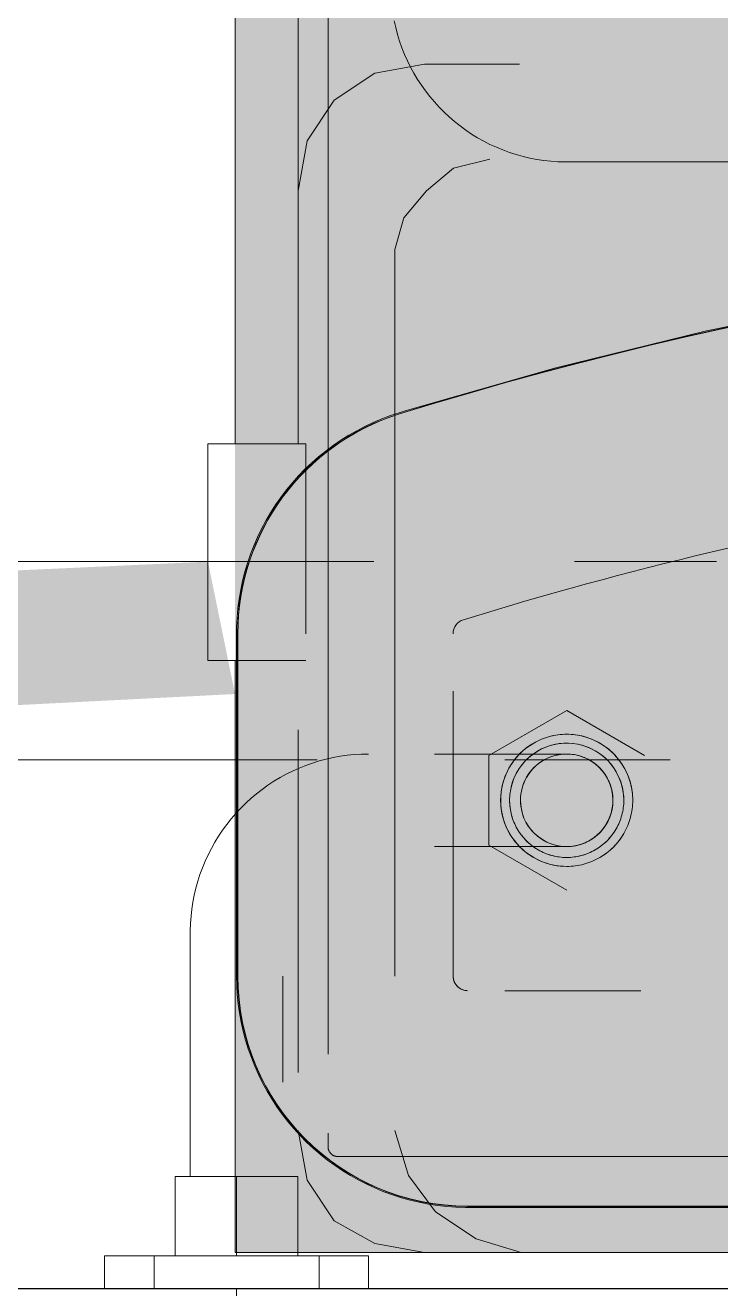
# Model space of a CAD drawing. Header units: metres. Extents: x 147 to 427, y -16 to 162.
# Drawn here: x 326.1687 to 326.274, y 80.5957 to 80.7868 of the extents above; entities that cross this region are included whole.
import ezdxf

# ---------------------------------------------------------------- set-up
doc = ezdxf.new("R2010")
doc.units = ezdxf.units.M
doc.layers.add('1053_ARQ_BASE_MATADOURO_dwg', color=7, linetype='Continuous', lineweight=5, true_color=0x767676)
for name, color, linetype, lineweight in [('A-EQUIPAMENTOS', 7, 'Continuous', 5), ('A-PAREDE', 7, 'Continuous', 30), ('A_lay', 7, 'Continuous', 5), ('P-PIPE', 7, 'Continuous', 5), ('P-PIPE-CNTR', 7, 'Continuous', 5), ('P-SANR-FIXT', 7, 'Continuous', 5)]:
    doc.layers.add(name, color=color, linetype=linetype, lineweight=lineweight)

# ---------------------------------------------------------------- blocks, each defined once
blk = doc.blocks.new('UT_Bacia com caixa acoplada - UT_Bacia com caixa acoplada-3640155-TÉRREO 1_20 - Dependente 1')
at = {"layer": 'P-SANR-FIXT', "color": 9, "true_color": 0xc0c0c0}
for p, q in [((-0.1861473656076276, 0.4288368561511547), (-0.1861473656076276, 0.09910397061048262)), ((-0.149999999999654, 0.1704735377197509), (0.1500000000003471, 0.1704735377196816)), ((-0.2000008217267972, 0.09910397061055191), (-0.2000008217269358, 0.04729894077890968)), ((-0.1998394813192437, 0.04729894077870263), (-0.1998394813192437, 0.09910397061031652)), ((-0.1997989407787031, 0.09910397061031641), (-0.199798940778703, 0.04729894077870263)), ((-0.1672043461841084, 0.09040602553778486), (-0.1672043461841084, 0.04729894077870246)), ((-0.1672043461841086, 0.09040602553778493), (-0.1672043461841085, 0.04729894077870266)), ((-0.1649999999999998, 0.01249999999999924), (0.165, 0.01249999999999924)), ((0.165, 0.01245945945945865), (-0.1649999999999999, 0.01245945945945865)), ((-0.1649999999996333, 0.01229811905167644), (0.1650000000003263, 0.01229811905167644)), ((-0.2124999999996831, 0.005000000000154796), (-0.2124999999996831, 1.386069925501943e-13)), ((-0.1874999999999998, 0.005000000000002112), (-0.2124999999999997, 0.005000000000002112)), ((-0.1874999999999998, 0.005000000000002112), (-0.2124999999999997, 0.005000000000002112)), ((-0.1874999999996715, 1.386069925501943e-13), (-0.1874999999996715, 0.005000000000154796)), ((-0.2124999999999997, 0), (-0.1874999999999998, 0)), ((-0.2124999999999997, 0), (-0.1874999999999998, 0))]:
    blk.add_line(p, q, dxfattribs=at)
at = {"layer": 'P-SANR-FIXT', "color": 254, "true_color": 0xd3d3d3}
for p, q in [((-0.1861473656076276, 0.09910397061048262), (-0.1861473656076276, 0.03550016951460257)), ((-0.1672043461841084, 0.04729894077870246), (-0.1672043461841084, 0.09040602553778486)), ((-0.1672043461841084, 0.04729894077870266), (-0.1672043461841085, 0.09040602553778491)), ((-0.1593711800682911, 0.04509459459459391), (-0.1387476201739685, 0.04509459459459391)), ((-0.1593711800682911, 0.04509459459459381), (-0.1387476201739684, 0.04509459459459381)), ((-0.1861473656076276, 0.0235600000001783), (-0.1861473656076276, 0.02148769150364678)), ((-0.1791942856512793, 0.02000242522456301), (-0.1649999999996333, 0.02000242522456301))]:
    blk.add_line(p, q, dxfattribs=at)
at = {"layer": 'P-SANR-FIXT', "color": 254, "true_color": 0xe9e9e9}
for p, q in [((-0.1387476201739685, 0.04509459459459391), (-0.1593711800682911, 0.04509459459459391)), ((-0.1387476201739685, 0.04509459459459381), (-0.1593711800682911, 0.04509459459459381))]:
    blk.add_line(p, q, dxfattribs=at)
at = {"layer": 'P-SANR-FIXT', "color": 254, "true_color": 0xe0e0e0}
blk.add_line((-0.1649999999996333, 0.02000242522456301), (0.08251190642336369, 0.02000242522449371), dxfattribs=at)
at = {"layer": 'P-SANR-FIXT', "color": 9, "true_color": 0xc0c0c0, "flags": 128}
for points in [[(-0.1761263644399373, 0.191835205971948), (-0.1758936795715094, 0.1907946663493463), (-0.1756195703395195, 0.1897642639605205), (-0.1753044752600385, 0.1887456472292561), (-0.1749488984181451, 0.187740445725184), (-0.1745534086610951, 0.1867502675564441), (-0.1741186386878115, 0.1857766967965161), (-0.1736452840377468, 0.1848212909511069), (-0.1731341019773143, 0.1838855784657893), (-0.1725859102887403, 0.1829710562809056), (-0.1720015859616142, 0.1820791874369232), (-0.1713820637904624, 0.181211398733571), (-0.170728334878348, 0.1803690784478136), (-0.1700414450524535, 0.1795535741123973), (-0.1693224931898476, 0.178766190360303), (-0.1685726294596709, 0.1780081868373946), (-0.1677930534846528, 0.1772807761878354), (-0.166985012419603, 0.1765851221133826), (-0.1661497989578267, 0.1759223375121723), (-0.1652887492629703, 0.1752934826982435), (-0.164403240830592, 0.1746995637050579), (-0.1634946902855587, 0.1741415306763418), (-0.1625645511148509, 0.1736202763458448), (-0.1616143113425693, 0.1731366346094106), (-0.160645491149637, 0.1726913791905379), (-0.1596596404418011, 0.1722852224030361), (-0.1586583363698148, 0.1719188140110519), (-0.1576431808066518, 0.171592740189794), (-0.1566157977849402, 0.1713075225879264), (-0.1555778308978039, 0.1710636174927382), (-0.1545309406711516, 0.170861415100378), (-0.1534768019061648, 0.1707012388912905), (-0.1524171009994701, 0.1705833451135592), (-0.1513535332469561, 0.1705079223720752), (-0.1502878001298483, 0.170475091326859), (-0.149999999999654, 0.1704735377197509)], [(0.1753658744910288, 0.1325345878290856), (0.1526089801759543, 0.1390949596619823), (0.129607944047264, 0.1447400508453937), (0.1063995628564608, 0.1494608304374629), (0.08302096506251001, 0.1532497461980742), (0.05950955143444699, 0.1561007366702537), (0.03590293521875756, 0.158009240877254), (0.01223888196564731, 0.1589722056196572), (-0.011444750887806, 0.1589880903591926), (-0.03511007458128479, 0.1580568696837929), (-0.05871922964490114, 0.1561800333476513), (-0.08223444646740317, 0.1533605838888447), (-0.1056181057178739, 0.1496030318247302), (-0.1288327985299962, 0.1449133884373818), (-0.1518413863471466, 0.1392991561555819), (-0.1746070603375298, 0.1327693165533961), (-0.175365874490613, 0.1325345878291549)], [(-0.175365874490613, 0.1325345878291549), (-0.1766944510206751, 0.1320933224819455), (-0.1780043189237469, 0.1315992812090906), (-0.1792933826908026, 0.1310532543712943), (-0.1805595800944342, 0.1304561154949115), (-0.1818008854892232, 0.1298088198747895), (-0.183015313051124, 0.1291124030459874), (-0.1842009199553067, 0.1283679791266601), (-0.1853558094835873, 0.1275767390363346), (-0.1864781340588117, 0.1267399485904107), (-0.1875660982014819, 0.1258589464752511), (-0.1886179614009994, 0.1249351421059413), (-0.1896320409002801, 0.123970013372609), (-0.1906067143888878, 0.1229651042753731), (-0.1915404225966486, 0.1219220224542976), (-0.1924316717901009, 0.1208424366180245), (-0.1932790361605559, 0.1197280738733014), (-0.1940811601054298, 0.1185807169629607), (-0.1948367603979976, 0.1174022014133871), (-0.195544628238638, 0.1161944125977823), (-0.1962036311900643, 0.11495928272077), (-0.1968127149879478, 0.1136987877266971), (-0.19737090522818, 0.1124149441387017), (-0.1978773089253704, 0.1111098058324966), (-0.1983311159418841, 0.109785460751037), (-0.1987316002829859, 0.108444027564092), (-0.1990781212594753, 0.1070876522783336), (-0.1993701245117154, 0.1057185048050806), (-0.1996071428963016, 0.1043387754879859), (-0.1997887972348166, 0.1029506715999527), (-0.1999147969192658, 0.1015564138108735), (-0.1999849403764107, 0.1001582326357571), (-0.2000008217267972, 0.09910397061055191)], [(-0.2000008217269358, 0.04729894077890968), (-0.1999728248026739, 0.04589928122195724), (-0.1998888788193515, 0.04450186082181299), (-0.1997491180724523, 0.04310891515291806), (-0.1995537661493316, 0.04172267263128615), (-0.1993031355714724, 0.04034535094897729), (-0.1989976272942524, 0.03897915352721412), (-0.1986377300660253, 0.03762626599015075), (-0.1982240196451301, 0.03628885266934304), (-0.1977571578800948, 0.0349690531408607), (-0.197237891650679, 0.03366897880245706), (-0.1966670516714188, 0.0323907094955086), (-0.1960455511647415, 0.03113629017837793), (-0.1953743843989392, 0.02990772765438778), (-0.1946546250977925, 0.02870698736147515), (-0.1938874247221203, 0.02753599022789167), (-0.1930740106294958, 0.02639660959942521), (-0.1922156841085209, 0.02529066824188504), (-0.1913138182987521, 0.02421993542557302), (-0.1903698559929475, 0.02318612409451307), (-0.1893853073296763, 0.02219088812632945), (-0.1883617473764287, 0.02123581968637791), (-0.1873008136109882, 0.0203224466803571), (-0.1862042033010665, 0.01945223031011283), (-0.1850736707891309, 0.01862656273637767), (-0.1839110246861674, 0.01784676485101009), (-0.1827181249778438, 0.0171140841643466), (-0.1814968800490333, 0.01642969280912257), (-0.1802492436315501, 0.01579468566567393), (-0.1789772116770368, 0.01521007860987556), (-0.1776828191655386, 0.01467680688818218), (-0.176368136848932, 0.01419572362171239), (-0.1750352679384949, 0.01376759844103908), (-0.1736863447400829, 0.01339311625522078), (-0.1723235252430117, 0.01307287615569749), (-0.1709489896676339, 0.01280739045844712), (-0.1695649369782645, 0.01259708388384788), (-0.1681735813632557, 0.01244229287764265), (-0.1667771486951136, 0.01234326507245078), (-0.1653778729680213, 0.01230015889149072), (-0.1649999999996333, 0.01229811905167644)]]:
    blk.add_lwpolyline(points, dxfattribs=at)
at = {"layer": 'P-SANR-FIXT', "color": 254, "true_color": 0xd3d3d3, "flags": 128}
for points in [[(-0.1846620993284745, 0.02000242522456301), (-0.1847214941379647, 0.02000361327915289), (-0.1847807939286191, 0.02000717554227413), (-0.184839903833238, 0.02001310631516954), (-0.1848987292884482, 0.02002139610984395), (-0.1849571761862004, 0.02003203166431104), (-0.1850151510240194, 0.02004499596400801), (-0.1850725610544221, 0.02006026826868547), (-0.1851293144335046, 0.02007782414622743), (-0.1851853203681425, 0.020097635510699), (-0.1852404892608353, 0.02011967066815596), (-0.1852947328528873, 0.02014389436730562), (-0.1853479643662031, 0.02017026785508824), (-0.1854000986420324, 0.0201987489397432), (-0.185451052276251, 0.02022929205740966), (-0.185500743753948, 0.02026184834586547), (-0.1855490935795777, 0.02029636572186991), (-0.1855960244036465, 0.02033278896488228), (-0.1856414611467662, 0.02037105980570104), (-0.1856853311199648, 0.02041111701898408), (-0.1857275641404231, 0.02045289652179818), (-0.1857680926447171, 0.02049633147577242), (-0.1858068517952677, 0.02054135239438001), (-0.1858437795863756, 0.02058788725375453), (-0.1858788169411069, 0.02063586160787236), (-0.1859119078070711, 0.02068519870817054), (-0.1859429992462381, 0.0207358196257288), (-0.185972041518657, 0.02078764337795638), (-0.1859989881631253, 0.0208405870577737), (-0.1860237960705119, 0.02089456596660584), (-0.1860464255537539, 0.02094949374994012), (-0.186066840410091, 0.02100528253475495), (-0.1860850079806664, 0.02106184307096828), (-0.186100899200841, 0.02111908487399487), (-0.1861144886481521, 0.02117691636889758), (-0.1861257545820929, 0.0212352450377266), (-0.1861346789801504, 0.02129397756699727), (-0.186141247564973, 0.02135301999731637), (-0.1861454498277941, 0.02141227787328553), (-0.1861472790465905, 0.02147165639499872)], [(-0.1846620993284745, 0.02000242522456301), (-0.1845408012871882, 0.02000242522449371), (-0.1841771012140889, 0.02000242522449371), (-0.183571580951531, 0.02000242522456301), (-0.1827252092029943, 0.02000242522449371), (-0.1826626773280543, 0.02000242522449371)], [(-0.1822949000084336, 0.02000242522449371), (-0.1832427940149624, 0.02000242522449371), (-0.1839503625245157, 0.02000242522456301), (-0.1844164735784169, 0.02000242522449371), (-0.1846403814980742, 0.02000242522449371)], [(-0.1691056121094123, 0.02000242522456301), (-0.1716721765500515, 0.02000242522449371), (-0.1740169260130577, 0.02000242522456301), (-0.1761361093999844, 0.02000242522449371)], [(-0.1640177765609744, 0.02000242522449371), (-0.1687494039050445, 0.02000242522456301), (-0.1691056121094123, 0.02000242522456301)]]:
    blk.add_lwpolyline(points, dxfattribs=at)
at = {"layer": 'P-SANR-FIXT', "color": 254, "true_color": 0xe0e0e0, "flags": 128}
for points in [[(-0.1761361093999844, 0.02000242522449371), (-0.1780263364690371, 0.02000242522456301), (-0.1796845832605668, 0.02000242522456301), (-0.1811081969329294, 0.02000242522449371), (-0.1822949000084336, 0.02000242522449371)], [(-0.1415794783564376, 0.02000242522449371), (-0.1476984153051897, 0.02000242522449371), (-0.1534838562482022, 0.02000242522449371), (-0.1589265457142203, 0.02000242522449371), (-0.1640177765609744, 0.02000242522449371)], [(-0.1213221542356063, 0.02000242522456301), (-0.1283807902789366, 0.02000242522449371), (-0.1351368343957711, 0.02000242522449371), (-0.1415794783564376, 0.02000242522449371)]]:
    blk.add_lwpolyline(points, dxfattribs=at)
at = {"layer": 'P-SANR-FIXT', "color": 9, "true_color": 0xc0c0c0}
for centre, radius, start, end in [((1.624300693947589e-15, -0.4330317257974887), 0.5919690886741392, 72.77283756524945, 107.2271624347516), ((1.658140291738164e-15, -0.4330317257974888), 0.5919285481335987, 72.77283756524913, 107.2271624347512), ((-0.165, 0.09910397061031655), 0.03483948131924367, 107.227162434758, 180.0000000000001), ((-0.1649999999999997, 0.09910397061031645), 0.03479894077870319, 107.2271624347573, 179.9999999999997), ((-0.1649999999999998, 0.04729894077870246), 0.03483948131924386, 180, 269.9999999999997), ((-0.1649999999999998, 0.04729894077870246), 0.03479894077870322, 179.9999999999996, 269.9999999999993)]:
    blk.add_arc(centre, radius, start, end, dxfattribs=at)
at = {"layer": 'P-SANR-FIXT', "color": 254, "true_color": 0xd3d3d3}
for centre, radius, start, end in [((1.632760593395233e-15, -0.4330317257974887), 0.5593339535390044, 99.26446544750017, 107.2271624347509), ((1.632760593395233e-15, -0.4330317257974887), 0.5593339535390046, 99.26446544750053, 107.2271624347513), ((-0.165, 0.09910397061031655), 0.002204346184108469, 107.2271624347503, 179.9999999999996), ((-0.165, 0.09910397061031655), 0.002204346184108447, 107.2271624347505, 180), ((-0.165, 0.09910397061031655), 0.002204346184108586, 107.2271624347576, 179.9999999999996), ((-0.165, 0.09910397061031655), 0.002204346184108585, 107.2271624347576, 180), ((-0.1649999999999998, 0.04729894077870246), 0.002204346184108575, 179.9999999999991, 270.0000000000002), ((-0.1649999999999998, 0.04729894077870246), 0.002204346184108612, 179.9999999999999, 269.9999999999995), ((-0.1649999999999998, 0.04729894077870246), 0.002204346184108613, 180, 269.9999999999996), ((-0.1649999999999998, 0.04729894077870246), 0.002204346184108566, 194.9999999999997, 254.9999999999992)]:
    blk.add_arc(centre, radius, start, end, dxfattribs=at)
at = {"layer": 'P-SANR-FIXT', "color": 254, "true_color": 0xe9e9e9}
for centre, radius, start, end in [((1.632760593395233e-15, -0.4330317257974887), 0.559333953539004, 99.26446544750054, 107.2271624347513), ((1.632760593395233e-15, -0.4330317257974887), 0.5593339535390041, 99.2644654475009, 107.2271624347516), ((-0.1649999999999998, 0.04729894077870246), 0.002204346184108558, 254.9999999999991, 269.9999999999996)]:
    blk.add_arc(centre, radius, start, end, dxfattribs=at)
at = {"layer": 'P-SANR-FIXT', "color": 254, "true_color": 0xe0e0e0}
blk.add_arc((-0.1649999999999998, 0.04729894077870246), 0.002204346184108566, 180, 194.9999999999997, dxfattribs=at)
blk = doc.blocks.new('Celite_Flexivel_Metais - 300mm Aço Inox - 1_2_-3640157-TÉRREO 1_20 - Dependente 1')
at = {"layer": 'P-SANR-FIXT', "color": 9, "true_color": 0xc0c0c0}
for p, q in [((0.06999999999997679, 0), (0.02999999999997682, 0)), ((0.06999999999997679, 0), (0.02999999999997682, 0)), ((0.0399999999999768, 0), (0.05999999999997681, 0)), ((0.0399999999999768, 0), (0.05999999999997681, 0)), ((0.02999999999981992, -1.386069925501943e-13), (0.02999999999981992, -0.005000000000154796)), ((0.06999999999981082, -0.005000000000154796), (0.06999999999981082, -1.386069925501943e-13)), ((0.02999999999997682, -0.00499999999999954), (0.06999999999997679, -0.00499999999999954)), ((0.02999999999997682, -0.00499999999999954), (0.06999999999997679, -0.00499999999999954)), ((0.04070623476790168, -0.00499999999999954), (0.0399999999999768, -0.00499999999999954)), ((0.0407062347679017, -0.00499999999999954), (0.0399999999999768, -0.00499999999999954)), ((0.04215633058175616, -0.00499999999999954), (0.04070623476790169, -0.00499999999999954)), ((0.0407062347679017, -0.00499999999999954), (0.04215633058175974, -0.00499999999999954)), ((0.04070623476790167, -0.01700000000000825), (0.04070623476790167, -0.005000000000006864)), ((0.04070623476790171, -0.01700000000000825), (0.04070623476790171, -0.005000000000006864)), ((0.04215633058175621, -0.005000000000006864), (0.04070623476790174, -0.005000000000006864)), ((0.04215633058175973, -0.005000000000006864), (0.04070623476790169, -0.005000000000006864)), ((0.04854990418620455, -0.00499999999999954), (0.04215633058175614, -0.00499999999999954)), ((0.04854990418618199, -0.00499999999999954), (0.04215633058175974, -0.00499999999999954)), ((0.04854990418620455, -0.005000000000006864), (0.04215633058175614, -0.005000000000006864)), ((0.04215633058175974, -0.005000000000006864), (0.04854990418618199, -0.005000000000006864)), ((0.04299999999994179, -0.005000000000006864), (0.05699999999994179, -0.005000000000006864)), ((0.04299999999994179, -0.005000000000006864), (0.05699999999994179, -0.005000000000006864)), ((0.04999999999998715, -0.00499999999999954), (0.04854990418620456, -0.00499999999999954)), ((0.04854990418618198, -0.00499999999999954), (0.04999999999998721, -0.00499999999999954)), ((0.05145009581375266, -0.005000000000006864), (0.04854990418620469, -0.005000000000006864)), ((0.05145009581377532, -0.005000000000006864), (0.04854990418618205, -0.005000000000006864)), ((0.05145009581375256, -0.00499999999999954), (0.04999999999998715, -0.00499999999999954)), ((0.04999999999998721, -0.00499999999999954), (0.05145009581377526, -0.00499999999999954)), ((0.04999999999998721, -0.005000000000006864), (0.04999999999998721, -0.01700000000000825)), ((0.04999999999998714, -0.01700000000000825), (0.04999999999998714, -0.005000000000006864)), ((0.05784366941826218, -0.00499999999999954), (0.05145009581375253, -0.00499999999999954)), ((0.05784366941825871, -0.00499999999999954), (0.05145009581377526, -0.00499999999999954)), ((0.05784366941826218, -0.005000000000006864), (0.05145009581375254, -0.005000000000006864)), ((0.05145009581377526, -0.005000000000006864), (0.05784366941825871, -0.005000000000006864)), ((0.05929376523195675, -0.00499999999999954), (0.05784366941826219, -0.00499999999999954)), ((0.05784366941825872, -0.00499999999999954), (0.05929376523195679, -0.00499999999999954)), ((0.05929376523195681, -0.005000000000006864), (0.05784366941826224, -0.005000000000006864)), ((0.05929376523195677, -0.005000000000006864), (0.05784366941825871, -0.005000000000006864)), ((0.05999999999997681, -0.00499999999999954), (0.05929376523195676, -0.00499999999999954)), ((0.05999999999997681, -0.00499999999999954), (0.05929376523195679, -0.00499999999999954)), ((0.05929376523195679, -0.01700000000000825), (0.05929376523195679, -0.005000000000006864)), ((0.05929376523195675, -0.01700000000000825), (0.05929376523195675, -0.005000000000006864)), ((0.04999999999998721, -0.01700000000000825), (0.04070623476790171, -0.01700000000000825)), ((0.04070623476790167, -0.01700000000000825), (0.04999999999998714, -0.01700000000000825)), ((0.04999999999960381, -0.01700000000000825), (0.04299999999960387, -0.01700000000000825)), ((0.04999999999960387, -0.01700000000000825), (0.04299999999960387, -0.01700000000000825)), ((0.04999999999960391, -0.01700000000000825), (0.04299999999994179, -0.01700000000000825)), ((0.04999999999960384, -0.01700000000000825), (0.04299999999994179, -0.01700000000000825)), ((0.05699999999960387, -0.01700000000000825), (0.04999999999960391, -0.01700000000000825)), ((0.05699999999960387, -0.01700000000000825), (0.04999999999960384, -0.01700000000000825)), ((0.04999999999998714, -0.01700000000000825), (0.05929376523195675, -0.01700000000000825)), ((0.05929376523195679, -0.01700000000000825), (0.04999999999998721, -0.01700000000000825)), ((0.05699999999994179, -0.01700000000000825), (0.04999999999960391, -0.01700000000000825)), ((0.05699999999994179, -0.01700000000000825), (0.04999999999960384, -0.01700000000000825)), ((0.05699999999944994, -0.05389484961217313), (0.05699999999958855, -0.01700000000022137))]:
    blk.add_line(p, q, dxfattribs=at)
at = {"layer": 'P-SANR-FIXT', "color": 254, "true_color": 0xd3d3d3}
blk.add_line((0.04299999999962638, -0.03123196580658205), (0.04299999999962638, -0.04729894077877107), dxfattribs=at)
at = {"layer": 'P-SANR-FIXT', "color": 254, "true_color": 0xe0e0e0}
for p, q in [((0.01176862194964644, -0.06710023256136674), (1.64968039229052e-15, -0.06030561551074841)), ((0.01581522668216494, -0.0668948496121182), (0.01660065714182929, -0.0668948496121875)), ((0.01176862194964639, -0.08068946666260354), (0.01176862194964644, -0.06710023256136674)), ((-0.01176862194964321, -0.08068946666260352), (1.558736473228351e-15, -0.08748408371322187)), ((1.55662149836644e-15, -0.08748408371322187), (0.0117686219496464, -0.08068946666260354)), ((0.01999999999992615, -0.08089484961208036), (0.01920021331615717, -0.08089484961214967)), ((0.03430159157795751, -0.0805499862632274), (0.03536407193089362, -0.08035664721386129))]:
    blk.add_line(p, q, dxfattribs=at)
at = {"layer": 'P-SANR-FIXT', "color": 254, "true_color": 0xe9e9e9}
for p, q in [((1.64968039229052e-15, -0.06030561551074841), (0.01176862194964644, -0.06710023256136674)), ((0.003054897779545718, -0.0668948496121182), (0.003493287701616646, -0.0668948496121182)), ((0.006650743483094266, -0.06689484961204889), (0.007256977115924019, -0.0668948496121875)), ((0.007256977115924019, -0.0668948496121875), (0.007883596867010055, -0.0668948496121182)), ((0.01426569580718642, -0.0668948496121182), (0.0150364909667147, -0.0668948496121182)), ((-0.006999592041900905, -0.07397042243148262), (-0.007000000000258297, -0.07389484961216859)), ((-0.004822450115812899, -0.07896870168736642), (-0.005021492636536641, -0.07877179657760189)), ((-0.003232454229077121, -0.08010381407150927), (-0.003478160964982817, -0.07996958386981441)), ((-0.002981576255755135, -0.08022811125465469), (-0.003232454229077121, -0.08010381407150927)), ((-0.002725928396394739, -0.08034227657019401), (-0.002981576255755135, -0.08022811125465469)), ((0.03536407193089362, -0.08035664721386129), (0.03641797091285225, -0.08012097493305247)), ((1.558736473228351e-15, -0.08748408371322187), (-0.01176862194964321, -0.08068946666260352)), ((-0.002465919633104568, -0.08044612737784156), (-0.002725928396394739, -0.08034227657019401)), ((-0.002201965924637625, -0.08053949753868202), (-0.002465919633104568, -0.08044612737784156)), ((-0.001934489539968854, -0.08062223768032564), (-0.002201965924637625, -0.08053949753868202)), ((0.0002910054001255048, -0.08089484961201106), (0.0001708330358469539, -0.08089484961214967)), ((0.0004427079511155171, -0.08089484961208036), (0.0002910054001255048, -0.08089484961201106)), ((0.0006256979973983107, -0.08089484961214967), (0.0004427079511155171, -0.08089484961208036)), ((0.001663937824295863, -0.08089484961208036), (0.001359218280464484, -0.08089484961208036)), ((0.004087967599025433, -0.08089484961208036), (0.003616168633787675, -0.08089484961214967)), ((0.004585222421777508, -0.08089484961208036), (0.004087967599025433, -0.08089484961208036)), ((0.008707150531849039, -0.08089484961214967), (0.008056091172530797, -0.08089484961214967)), ((0.01221163315363847, -0.08089484961208036), (0.01148121069846166, -0.08089484961214967)), ((0.01447288702842816, -0.08089484961214967), (0.01370866878746783, -0.08089484961208036)), ((0.01681363586755142, -0.08089484961208036), (0.01602661338391044, -0.08089484961208036)), ((0.01920021331615717, -0.08089484961214967), (0.01840170612046677, -0.08089484961214967))]:
    blk.add_line(p, q, dxfattribs=at)
at = {"layer": 'P-SANR-FIXT', "color": 7, "true_color": 0xefefef}
for p, q in [((0.01350407431112544, -0.06689484961204889), (0.01426569580718642, -0.0668948496121182)), ((0.0150364909667147, -0.0668948496121182), (0.01581522668216494, -0.0668948496121182)), ((0.009376276041342863, -0.08089484961214967), (0.008707150531849039, -0.08089484961214967)), ((0.01148121069846166, -0.08089484961214967), (0.01076441648891087, -0.08089484961208036))]:
    blk.add_line(p, q, dxfattribs=at)
at = {"layer": 'P-SANR-FIXT', "color": 9, "true_color": 0xc0c0c0, "flags": 128}
blk.add_lwpolyline([(0.05010536423871054, -0.07191634590988924), (0.05080994972979389, -0.0710979305054374), (0.05148124374055769, -0.07025199384140889), (0.05211817234346927, -0.06937988923607499), (0.05271971658932089, -0.06848301187048401), (0.05328491413503034, -0.06756279655737363), (0.05381286078536651, -0.06662071544479968), (0.05430271193834306, -0.06565827566154986), (0.05475368393635945, -0.06467701690614432), (0.05516505532059419, -0.06367850898295783), (0.05553616798463081, -0.06266434929197785), (0.05586642822717804, -0.06163616027219851), (0.05615530770263649, -0.0605955868067591), (0.05640234426521529, -0.05954429359121314), (0.056607142709232, -0.05848396247047222), (0.05676937540060608, -0.05741628974802843), (0.0568887828019022, -0.05634298347258392), (0.05696517388676512, -0.05526576070534465), (0.0569984264455481, -0.05418634477276064), (0.05699999999944994, -0.05389484961217313)], dxfattribs=at)
at = {"layer": 'P-SANR-FIXT', "color": 254, "true_color": 0xe9e9e9, "flags": 128}
for points in [[(-0.003049777124117827, -0.06759414651687785), (-0.002795376706067691, -0.06747722785063562), (-0.002536504281435191, -0.06737057601037086), (-0.002273573991142621, -0.06727436161602436), (-0.002007006467493557, -0.06718873859010692), (-0.001737228161651729, -0.06711384391125612), (-0.001464670661278797, -0.06704979739502942), (-0.001189770000548742, -0.06699670150221064), (-0.0009129659612914111, -0.06695464117476858), (-0.0006347013713639172, -0.06692368370036875), (-0.0003554213947056269, -0.06690387860425981), (-7.557281959125249e-05, -0.06689525757054489), (-1.386069925501943e-13, -0.0668948496121182)], [(1.599786675105861e-05, -0.0668948496121182), (6.396587377748801e-05, -0.0668948496121182), (0.0001438272828425397, -0.0668948496121182), (0.0002554543323964026, -0.0668948496121875)], [(0.0002554543323964026, -0.0668948496121875), (0.0003986684429917659, -0.0668948496121182), (0.0005732405028142239, -0.0668948496121182), (0.0007788912336047361, -0.06689484961204889)], [(0.0007788912336047361, -0.06689484961204889), (0.001015291638360213, -0.06689484961204889), (0.001282063526238198, -0.06689484961204889)], [(0.001282063526238198, -0.06689484961204889), (0.001578780119932708, -0.0668948496121182), (0.00190496673554153, -0.0668948496121182)], [(0.00190496673554153, -0.0668948496121182), (0.002260101544350255, -0.0668948496121182), (0.002643616406276124, -0.06689484961204889), (0.003054897779545718, -0.0668948496121182)], [(0.003493287701616646, -0.0668948496121182), (0.003958084842313474, -0.06689484961204889), (0.004448545624881081, -0.0668948496121182)], [(0.004448545624881081, -0.0668948496121182), (0.004963885417034544, -0.0668948496121182), (0.00550327978507521, -0.0668948496121182), (0.006065865813013443, -0.06689484961204889), (0.006650743483094266, -0.06689484961204889)], [(0.007883596867010055, -0.0668948496121182), (0.008529600278466023, -0.0668948496121182), (0.009193953882417555, -0.0668948496121182), (0.009875594855276722, -0.0668948496121182)], [(0.009875594855276722, -0.0668948496121182), (0.01057343271637074, -0.0668948496121875), (0.01128635107425143, -0.0668948496121182), (0.01201320941167614, -0.06689484961204889), (0.01275284491036873, -0.0668948496121875), (0.01350407431112544, -0.06689484961204889)], [(0.01660065714182929, -0.0668948496121875), (0.01739152582508505, -0.0668948496121182), (0.01818656751067138, -0.0668948496121182), (0.01898451030132164, -0.06689484961204889), (0.01978407765865268, -0.0668948496121875), (0.01999999999992615, -0.06689484961204889)], [(-0.005073852075267132, -0.06907239949635569), (-0.004876946965571915, -0.06887335697577056), (-0.00467223978109214, -0.06868234777231247), (-0.004460058009539353, -0.06849967745985815), (-0.00424074109666617, -0.0683256382718464)], [(-0.00424074109666617, -0.0683256382718464), (-0.004014639902649652, -0.06816050863396468), (-0.003782116141287407, -0.06800455271845822), (-0.003543541800620369, -0.0678580200213788), (-0.003299298549279047, -0.06772114496395097), (-0.003049777124117827, -0.06759414651687785)], [(-0.006860466045030989, -0.07250416429655616), (-0.00679936582411392, -0.07223093122708761), (-0.00672738806850357, -0.07196036007213043), (-0.006644647926652033, -0.07169288368780817), (-0.006551277765880877, -0.07142892997913332), (-0.006447426958094729, -0.07116892121598176), (-0.006333261642624712, -0.07091327335669066), (-0.006208964459687195, -0.07066239538329938), (-0.006074734257923047, -0.07041668864718577)], [(-0.006074734257923047, -0.07041668864718577), (-0.005930785777264828, -0.07017654622662285), (-0.005777349304637028, -0.06994235229833466), (-0.005614670305538676, -0.06971448152256635), (-0.005443009031369729, -0.06949329844402473), (-0.00526264010416453, -0.06927915690827359), (-0.005073852075267132, -0.06907239949635569)], [(-0.006949660451152522, -0.07305686416106856), (-0.006910590983663133, -0.0727796221658513), (-0.006860466045030989, -0.07250416429655616)], [(-0.007000000000258297, -0.07389484961216859), (-0.006994400746805332, -0.07361492427282865), (-0.006977611944339151, -0.07333544675438552), (-0.006949660451152522, -0.07305686416106856)], [(-0.006971165911938443, -0.07452955098332459), (-0.006990971007978079, -0.0742502710066663), (-0.006999592041900905, -0.07397042243148262)], [(-0.006898148110165858, -0.07508461961244012), (-0.006940208437399997, -0.07480781557325208), (-0.006971165911938443, -0.07452955098332459)], [(-0.005890296893918276, -0.07767696575324808), (-0.006036829590928392, -0.07743839141271965), (-0.006173704648494822, -0.07719414816137833), (-0.006300703095429344, -0.0769446267360785), (-0.006417621761740884, -0.07669022631802837), (-0.006524273602005633, -0.07643135389339586), (-0.006620487996282827, -0.0761684236031033), (-0.006706111022200275, -0.07590185607952353), (-0.006781005701120376, -0.07563207777368171), (-0.006845052217277771, -0.07535952027337808), (-0.006898148110165858, -0.07508461961244012)], [(-0.005569211340391485, -0.07813559070855754), (-0.005734340978342516, -0.07790948951454102), (-0.005890296893918276, -0.07767696575324808)], [(-0.005021492636536641, -0.07877179657760189), (-0.00521250183999473, -0.07856708939298351), (-0.005395172152379746, -0.07835490762150003), (-0.005569211340391485, -0.07813559070855754)], [(-0.004401551168282458, -0.0793378586433304), (-0.004615692703964305, -0.0791574897160559), (-0.004822450115812899, -0.07896870168736642)], [(-0.003952497313903223, -0.0796721989164591), (-0.004180368089532931, -0.07950951991736074), (-0.004401551168282458, -0.0793378586433304)], [(-0.003478160964982817, -0.07996958386981441), (-0.003718303385545733, -0.0798256353892255), (-0.003952497313903223, -0.0796721989164591)], [(-0.001390685315751034, -0.08075531565699166), (-0.001663918385080979, -0.08069421543607459), (-0.001934489539968854, -0.08062223768032564)], [(-1.386069925501943e-13, -0.08089484961214967), (-0.0002799253395478445, -0.08088925035869671), (-0.0005594028579216684, -0.08087246155623053), (-0.0008379854511000303, -0.0808445100631132), (-0.001115227446455901, -0.08080544059569311), (-0.001390685315751034, -0.08075531565699166)], [(0.0001708330358469539, -0.08089484961214967), (8.238310908927815e-05, -0.08089484961214967), (2.579712026599737e-05, -0.08089484961214967), (1.165595128622954e-06, -0.08089484961208036)], [(0.001359218280464484, -0.08089484961208036), (0.001084320010705051, -0.08089484961214967), (0.0008396827939366631, -0.08089484961208036), (0.0006256979973983107, -0.08089484961214967)], [(0.002751915454951086, -0.08089484961208036), (0.002360843862181355, -0.08089484961208036), (0.001997991156277931, -0.08089484961208036), (0.001663937824295863, -0.08089484961208036)], [(0.003616168633787675, -0.08089484961214967), (0.003170580303511815, -0.08089484961214967), (0.002751915454951086, -0.08089484961208036)], [(0.008056091172530797, -0.08089484961214967), (0.00742413951939634, -0.08089484961208036), (0.006812306560344951, -0.08089484961214967), (0.006221571097623383, -0.08089484961214967), (0.005652878181705455, -0.08089484961214967), (0.005107137600337228, -0.08089484961214967), (0.004585222421777508, -0.08089484961208036)], [(0.01076441648891087, -0.08089484961208036), (0.01006239724281258, -0.08089484961208036), (0.009376276041342863, -0.08089484961214967)]]:
    blk.add_lwpolyline(points, dxfattribs=at)
at = {"layer": 'P-SANR-FIXT', "color": 254, "true_color": 0xd3d3d3, "flags": 128}
for points in [[(0.03951140429786829, -0.07916406385139545), (0.04051429524180931, -0.07876349645012269), (0.04150036555634651, -0.07832314451904386), (0.04246803773894207, -0.07784371252722831), (0.04341576372122326, -0.07732596746339969), (0.04434202734325591, -0.07677073760947188), (0.04524534678110722, -0.07617891121470384), (0.04612427691619378, -0.07555143507490866), (0.04697741164793916, -0.07488931301831071), (0.047803386142811, -0.07419360429888275), (0.04860087901751977, -0.07346542190215259), (0.04936861445374562, -0.07270593076444984), (0.05010536423871054, -0.07191634590988924)], [(0.0299999999994041, -0.08089484961214967), (0.03107971202258232, -0.08087325249194564), (0.03215769673664654, -0.08080849568224513), (0.0332322295961676, -0.08070068278013205), (0.03430159157795751, -0.0805499862632274)]]:
    blk.add_lwpolyline(points, dxfattribs=at)
at = {"layer": 'P-SANR-FIXT', "color": 254, "true_color": 0xe0e0e0, "flags": 128}
blk.add_lwpolyline([(0.03641797091285225, -0.08012097493305247), (0.03746160251073234, -0.07984334644651299), (0.03849329713608422, -0.0795242059003218), (0.03951140429786829, -0.07916406385139545)], dxfattribs=at)
at = {"layer": 'P-SANR-FIXT', "color": 7, "true_color": 0xefefef, "flags": 128}
for points in [[(0.01370866878746783, -0.08089484961208036), (0.01295451533428932, -0.08089484961208036), (0.01221163315363847, -0.08089484961208036)], [(0.01602661338391044, -0.08089484961208036), (0.01524594747128176, -0.08089484961208036), (0.01447288702842816, -0.08089484961214967)], [(0.01840170612046677, -0.08089484961214967), (0.01760575585384686, -0.08089484961208036), (0.01681363586755142, -0.08089484961208036)]]:
    blk.add_lwpolyline(points, dxfattribs=at)
at = {"layer": 'P-SANR-FIXT', "color": 7, "true_color": 0xf3f3f3}
for centre, radius, start, end in [((4.666692032806452e-15, -0.07389484961198517), 0.01, 105.0000000000004, 135.0000000000003), ((4.666692032806452e-15, -0.07389484961198517), 0.009999999999999992, 105.0000000000009, 120.0000000000008), ((8.280120719819887e-16, -0.07389484961198516), 0.01000000000000001, 105.0000000000001, 120.0000000000001), ((-1.484759642289765e-14, -0.07389484961198103), 0.008647750831540187, 119.9999999999999, 149.9999999999998), ((4.666692032806452e-15, -0.07389484961198517), 0.009999999999999992, 120.0000000000007, 135.0000000000007), ((8.280120719819887e-16, -0.07389484961198516), 0.01000000000000001, 120, 134.9999999999999), ((-1.478294957875669e-14, -0.07389484961198103), 0.008647750831540199, 119.9999999999994, 134.9999999999994), ((-1.478294957875669e-14, -0.07389484961198103), 0.0086477508315402, 134.9999999999994, 149.9999999999993), ((-1.478294957875669e-14, -0.07389484961198103), 0.008647750831540199, 149.9999999999994, 164.9999999999993), ((-1.484759642289765e-14, -0.07389484961198103), 0.008647750831540187, 149.9999999999997, 164.9999999999997), ((4.666692032806452e-15, -0.07389484961198517), 0.009999999999999992, 165.0000000000006, 180.0000000000005), ((4.666692032806452e-15, -0.07389484961198517), 0.01, 165.0000000000001, 180), ((8.280120719819887e-16, -0.07389484961198516), 0.01, 164.9999999999999, 179.9999999999999)]:
    blk.add_arc(centre, radius, start, end, dxfattribs=at)
at = {"layer": 'P-SANR-FIXT', "color": 254, "true_color": 0xe9e9e9}
for centre, radius, start, end in [((8.280120719819887e-16, -0.07389484961198516), 0.009999999999999993, 105.0000000000004, 120.0000000000004), ((4.666692032806452e-15, -0.07389484961198517), 0.009999999999999998, 90.00000000000091, 105.0000000000008), ((4.666692032806452e-15, -0.07389484961198517), 0.009999999999999992, 90.0000000000005, 105.0000000000004), ((8.280120719819887e-16, -0.07389484961198516), 0.009999999999999993, 90.0000000000001, 105.0000000000001), ((4.666692032806452e-15, -0.07389484961198517), 0.01000000000000002, 45.00000000000023, 90.00000000000026), ((4.666692032806452e-15, -0.07389484961198517), 0.009999999999999997, 14.99999999999989, 89.9999999999998), ((8.280120719819887e-16, -0.07389484961198516), 0.009999999999999993, 59.99999999999942, 89.99999999999946), ((8.280120719819887e-16, -0.07389484961198516), 0.009999999999999997, 135.0000000000004, 165.0000000000003), ((1.607380895052302e-15, -0.07389484961198514), 0.006999999999999998, 89.99999999999937, 164.9999999999993), ((-1.484759642289765e-14, -0.07389484961198103), 0.006999999999999994, 44.99999999999972, 149.9999999999997), ((-1.478294957875669e-14, -0.07389484961198103), 0.006999999999999995, 90.00000000000007, 135.0000000000001), ((-1.478294957875669e-14, -0.07389484961198103), 0.0086477508315402, 359.9999999999994, 119.9999999999995), ((-1.484759642289765e-14, -0.07389484961198103), 0.008647750831540188, 104.9999999999999, 119.9999999999999), ((-1.484759642289765e-14, -0.07389484961198103), 0.008647750831540188, 89.99999999999994, 104.9999999999999), ((-1.484759642289765e-14, -0.07389484961198103), 0.008647750831540199, 75.00000000000001, 89.99999999999997), ((1.607380895052302e-15, -0.07389484961198514), 0.006999999999999996, 44.99999999999947, 89.9999999999994), ((-1.478294957875669e-14, -0.07389484961198103), 0.007000000000000002, 45.00000000000006, 90.0000000000001), ((-1.484759642289765e-14, -0.07389484961198103), 0.008647750831540197, 60.00000000000009, 74.99999999999999), ((-1.484759642289765e-14, -0.07389484961198103), 0.0086477508315402, 45.0000000000001, 60.00000000000009), ((8.280120719819887e-16, -0.07389484961198516), 0.009999999999999992, 44.99999999999944, 59.99999999999942), ((4.666692032806452e-15, -0.07389484961198517), 0.01000000000000001, 30.00000000000036, 45.00000000000031), ((8.280120719819887e-16, -0.07389484961198516), 0.009999999999999993, 29.99999999999944, 44.99999999999943), ((-1.484759642289765e-14, -0.07389484961198103), 0.0086477508315402, 30.00000000000009, 45.00000000000009), ((-1.478294957875669e-14, -0.07389484961198103), 0.00699999999999999, 135, 180), ((-1.484759642289765e-14, -0.07389484961198103), 0.007000000000000004, 149.9999999999997, 179.9999999999997), ((1.607380895052302e-15, -0.07389484961198514), 0.007000000000000011, 359.9999999999992, 44.99999999999947), ((-1.478294957875669e-14, -0.07389484961198103), 0.007000000000000009, 15.00000000000014, 45.00000000000012), ((-1.484759642289765e-14, -0.07389484961198103), 0.006999999999999995, 29.99999999999974, 44.99999999999975), ((8.280120719819887e-16, -0.07389484961198516), 0.01000000000000001, 299.9999999999991, 29.9999999999995), ((-1.484759642289765e-14, -0.07389484961198103), 0.006999999999999998, 14.99999999999974, 29.99999999999976), ((-1.484759642289765e-14, -0.07389484961198103), 0.008647750831540199, 15.00000000000013, 30.0000000000001), ((4.666692032806452e-15, -0.07389484961198517), 0.01000000000000001, 344.9999999999999, 30.00000000000032), ((8.280120719819887e-16, -0.07389484961198516), 0.009999999999999988, 165.0000000000004, 180.0000000000003), ((-1.478294957875669e-14, -0.07389484961198103), 0.008647750831540197, 164.9999999999993, 179.9999999999992), ((-1.484759642289765e-14, -0.07389484961198103), 0.008647750831540192, 164.9999999999997, 179.9999999999997), ((1.607380895052302e-15, -0.07389484961198514), 0.007000000000000004, 164.9999999999992, 179.9999999999992), ((-1.478294957875669e-14, -0.07389484961198103), 0.007000000000000004, 1.135912386236969e-13, 15.00000000000008), ((-1.484759642289765e-14, -0.07389484961198103), 0.007000000000000004, 359.9999999999994, 14.99999999999972), ((-1.484759642289765e-14, -0.07389484961198103), 0.008647750831540197, 1.838949076714466e-13, 15.00000000000012), ((4.666692032806452e-15, -0.07389484961198517), 0.01, 344.9999999999996, 14.99999999999993), ((4.666692032806452e-15, -0.07389484961198517), 0.01000000000000001, 180, 195), ((4.666692032806452e-15, -0.07389484961198517), 0.01, 180, 269.9999999999992), ((8.280120719819887e-16, -0.07389484961198516), 0.01000000000000001, 179.9999999999998, 194.9999999999998), ((-1.478294957875669e-14, -0.07389484961198103), 0.00864775083154021, 179.9999999999999, 269.9999999999996), ((-1.484759642289765e-14, -0.07389484961198103), 0.008647750831540199, 180.0000000000001, 210.0000000000001), ((1.607380895052302e-15, -0.07389484961198514), 0.007000000000000003, 179.9999999999994, 284.999999999999), ((-1.478294957875669e-14, -0.07389484961198103), 0.007000000000000002, 180.0000000000003, 255.0000000000002), ((-1.484759642289765e-14, -0.07389484961198103), 0.007000000000000009, 180.0000000000003, 225.0000000000002), ((-1.478294957875669e-14, -0.07389484961198103), 0.006999999999999997, 299.9999999999999, 2.735277026058625e-13), ((-1.484759642289765e-14, -0.07389484961198103), 0.008647750831540188, 314.9999999999999, 2.544443745170813e-13), ((1.607380895052302e-15, -0.07389484961198514), 0.007000000000000004, 344.9999999999989, 359.999999999999), ((-1.484759642289765e-14, -0.07389484961198103), 0.007000000000000004, 344.9999999999994, 359.9999999999994), ((-1.478294957875669e-14, -0.07389484961198103), 0.008647750831540197, 344.9999999999994, 359.9999999999994), ((-1.484759642289765e-14, -0.07389484961198103), 0.006999999999999998, 269.9999999999997, 344.9999999999995), ((1.607380895052302e-15, -0.07389484961198514), 0.007000000000000008, 314.9999999999989, 344.9999999999989), ((-1.478294957875669e-14, -0.07389484961198103), 0.0086477508315402, 314.9999999999994, 344.9999999999994), ((4.666692032806452e-15, -0.07389484961198517), 0.01000000000000001, 195.0000000000003, 269.9999999999997), ((8.280120719819887e-16, -0.07389484961198516), 0.01, 194.9999999999995, 209.9999999999994), ((-1.484759642289765e-14, -0.07389484961198103), 0.0086477508315402, 210.0000000000001, 225.0000000000001), ((4.666692032806452e-15, -0.07389484961198517), 0.009999999999999998, 314.9999999999999, 344.9999999999999), ((4.666692032806452e-15, -0.07389484961198517), 0.01000000000000001, 314.9999999999995, 344.9999999999995), ((8.280120719819887e-16, -0.07389484961198516), 0.009999999999999993, 209.9999999999994, 239.9999999999993), ((-1.484759642289765e-14, -0.07389484961198103), 0.008647750831540199, 225.0000000000001, 240), ((-1.484759642289765e-14, -0.07389484961198103), 0.006999999999999996, 224.9999999999999, 239.9999999999998), ((-1.484759642289765e-14, -0.07389484961198103), 0.008647750831540185, 239.9999999999999, 314.9999999999999), ((-1.484759642289765e-14, -0.07389484961198103), 0.006999999999999995, 239.9999999999998, 254.9999999999997), ((-1.478294957875669e-14, -0.07389484961198103), 0.006999999999999994, 270.0000000000001, 300.0000000000001), ((-1.478294957875669e-14, -0.07389484961198103), 0.008647750831540192, 269.9999999999995, 314.9999999999996), ((1.607380895052302e-15, -0.07389484961198514), 0.007000000000000004, 284.999999999999, 314.999999999999), ((-1.478294957875669e-14, -0.07389484961198103), 0.00700000000000001, 255.0000000000002, 270.0000000000002), ((-1.484759642289765e-14, -0.07389484961198103), 0.006999999999999998, 254.9999999999997, 269.9999999999997), ((4.666692032806452e-15, -0.07389484961198517), 0.009999999999999992, 285, 315), ((4.666692032806452e-15, -0.07389484961198517), 0.01000000000000001, 299.9999999999995, 314.9999999999995), ((8.280120719819887e-16, -0.07389484961198516), 0.009999999999999995, 239.9999999999993, 254.9999999999993), ((8.280120719819887e-16, -0.07389484961198516), 0.009999999999999995, 254.9999999999993, 269.9999999999993), ((8.280120719819887e-16, -0.07389484961198516), 0.00999999999999999, 269.9999999999992, 299.9999999999991), ((4.666692032806452e-15, -0.07389484961198517), 0.009999999999999998, 270, 285), ((4.666692032806452e-15, -0.07389484961198517), 0.009999999999999988, 269.9999999999996, 284.9999999999995), ((4.666692032806452e-15, -0.07389484961198517), 0.01000000000000001, 284.9999999999996, 299.9999999999995)]:
    blk.add_arc(centre, radius, start, end, dxfattribs=at)
at = {"layer": 'P-SANR-FIXT', "color": 254, "true_color": 0xe0e0e0}
for radius, start, end in [(0.009999999999999995, 90.0000000000005, 105.0000000000004), (0.01000000000000001, 269.9999999999997, 89.99999999999987), (0.01000000000000001, 180.0000000000002, 269.9999999999997)]:
    blk.add_arc((8.280120719819887e-16, -0.07389484961198516), radius, start, end, dxfattribs=at)
at = {"layer": 'P-SANR-FIXT', "color": 7, "true_color": 0xefefef}
for centre, radius, start, end in [((4.666692032806452e-15, -0.07389484961198517), 0.009999999999999997, 135.0000000000007, 165.0000000000005), ((4.666692032806452e-15, -0.07389484961198517), 0.01000000000000001, 135.0000000000002, 165.0000000000001), ((8.280120719819887e-16, -0.07389484961198516), 0.01000000000000001, 135, 150), ((8.280120719819887e-16, -0.07389484961198516), 0.009999999999999992, 120.0000000000004, 135.0000000000004), ((8.280120719819887e-16, -0.07389484961198516), 0.01000000000000001, 150, 164.9999999999999)]:
    blk.add_arc(centre, radius, start, end, dxfattribs=at)
blk = doc.blocks.new('1053_ARQ_BASE_MATADOURO_dwg_acoplada-V140-TÉRREO 1_20 - Dependente 1')
at = {"layer": 'A-EQUIPAMENTOS', "true_color": 0xe2e2e2}
blk.add_hatch(color=254, dxfattribs=at).paths.add_polyline_path([(0.1997697473786175, -0.005489754939364684), (0.1932022283705414, -0.5155492434613078), (0.164493258174427, -0.5792546615227737), (0.1301240513132656, -0.6172043944302221), (0.06636057288050652, -0.6526861470419617), (-0.004604764543621423, -0.6649615169416235), (-0.0926122259147749, -0.6426360565501149), (-0.1350053938469901, -0.613463687302188), (-0.1883187893495029, -0.5364160793741592), (-0.200244127194968, -0.489656113777905), (-0.2002302685026036, -0.005489825880433273)])
at = {"layer": 'A-EQUIPAMENTOS', "color": 9, "true_color": 0xc3c3c3}
for p, q in [((-0.1892933753607427, -0.01642663219998285), (-0.190660485018398, -0.02394573531680944)), ((-0.190660485018398, -0.03268927538660846), (-0.190660485018398, -0.08453335452916472)), ((-0.1760182858092303, -0.1257954048072041), (-0.1760182858092303, -0.09910409902500997))]:
    blk.add_line(p, q, dxfattribs=at)
at = {"layer": 'A-EQUIPAMENTOS', "color": 254, "true_color": 0xd5d5d5}
for p, q in [((-0.1760182858093689, -0.04729906919336772), (-0.1760182858095075, -0.09910409902500997)), ((-0.2004605052431831, -0.09503543751148591), (-0.189523627982357, -0.09503543751148591))]:
    blk.add_line(p, q, dxfattribs=at)
at = {"layer": 'A-EQUIPAMENTOS', "color": 253, "true_color": 0xaaaaaa}
blk.add_line((-0.1906604850184977, -0.4897107035868942), (-0.1906604850184977, -0.1626860492531819), dxfattribs=at)
at = {"layer": 'A-EQUIPAMENTOS', "color": 253, "true_color": 0xaaaaaa, "flags": 128}
for points in [[(-0.2002302526214302, -0.4897107035870771), (-0.2002302526214302, -0.1278460692936176), (-0.2043315815942573, -0.1278460692935483), (-0.2043315815942573, -0.09503543751148591), (-0.2002302526214302, -0.09503543751148591), (-0.2002302526214302, -0.005489754939295381), (-0.175818275847182, -0.005489754939295381), (-0.1743064813424491, -0.005489754939295381), (-0.1722558168561049, -0.005489754939364684), (-0.1700770061750111, -0.005489754939295381), (-0.1626860492530726, -0.005489754939226077), (0, -0.005489754939364684), (0.1640531589108665, -0.005489754939295381), (0.1715111766026566, -0.005489754939364684), (0.1977190828921346, -0.005489754939295381), (0.1997697473786175, -0.005489754939364684), (0.1997697473786175, -0.007251202221353378), (0.1997697473784789, -0.009217759092266352), (0.1997697473784789, -0.04729906910646114)], [(-0.1715209498121949, -0.005489754939364684), (-0.1790400529288829, -0.006856864596881315), (-0.1851920463879156, -0.0102746387408808), (-0.1892933753607427, -0.01642663219998285)], [(-0.1568787506031658, -0.005489754939295381), (-0.1637142988910262, -0.007540419425708933), (-0.1698662923501976, -0.01164174839846673)], [(-0.189523627982357, -0.09910409902819793), (-0.1895236279824956, -0.1278460692936176), (-0.2004605052430445, -0.1278460692936176)], [(-0.190660485018398, -0.1278460692936176), (-0.190660485018398, -0.1661251397060931), (-0.1892933753607427, -0.1736442428229197), (-0.1851920463879156, -0.1797962362819524), (-0.1790400529288829, -0.1838975652547795)]]:
    blk.add_lwpolyline(points, dxfattribs=at)
at = {"layer": 'A-EQUIPAMENTOS', "color": 9, "true_color": 0xc3c3c3, "flags": 128}
for points in [[(-0.1698662923501976, -0.01164174839846673), (-0.173967621322886, -0.01711018702881047), (-0.1760182858093689, -0.02394573531680944)], [(-0.1760182858095075, -0.09910409902500997), (-0.1760182858093689, -0.1572389269318192), (-0.1746511761518523, -0.162023810733266), (-0.1712334020077142, -0.1661251397061624), (-0.1671320730350257, -0.1695429138500926), (-0.161663634404682, -0.1709100235076785)], [(-0.1790400529288829, -0.1838975652547795), (-0.1715209498120563, -0.1852646749123655), (-0.1571461047927416, -0.1852646749123655)]]:
    blk.add_lwpolyline(points, dxfattribs=at)
blk = doc.blocks.new('1053_ARQ_BASE_MATADOURO_dwg_A$C51235BF3-4039629-TÉRREO 1_20 - Dependente 1')
at = {"layer": 'A-EQUIPAMENTOS', "true_color": 0xe2e2e2}
h = blk.add_hatch(color=254, dxfattribs=at)
h.paths.add_polyline_path([(0.03252464786073506, 0.1103316731750027), (0.0429492966494403, 0.06711125300129533), (0.07827734073019274, 0.03689087583243163), (0.102101720608283, 0.03033174516742347), (0.297913156145559, 0.0203570631065817), (0.2938118937893316, 0.0003317482766969988), (0.06308623029000993, 0.01089390298534909), (0.03626650298621534, 0.0279185228962735), (0.00696592560873687, 0.07205714328199156), (0.001627097605085874, 0.1103316731750027)])
h.paths.add_polyline_path([(0.7990085657221877, 0.1103316247462046), (0.7877343411841001, 0.06253360436969452), (0.7458432233382297, 0.01882288304584545), (0.697913241232697, 0.00622688877173332), (0.6979829578297875, 0.03187608908820021), (0.7326968719831591, 0.04590326353807413), (0.7588779297560981, 0.07199615843601041), (0.7681110153919679, 0.1103316247462046)])
at = {"layer": 'A-EQUIPAMENTOS', "color": 253, "true_color": 0xaaaaaa}
for p, q in [((0.1021017206076067, 0.03033174574375153), (0.2983039985747285, 0.03033174574375153)), ((0.1021017131570261, 0.0003317482769489289), (0.3189491889287075, 0.0003317482769489289))]:
    blk.add_line(p, q, dxfattribs=at)
at = {"layer": 'A-EQUIPAMENTOS', "color": 9, "true_color": 0xc3c3c3}
blk.add_line((0.2983039985747285, 0.03033174574375153), (0.3103387959011127, 0.03033174574375153), dxfattribs=at)
at = {"layer": 'A-EQUIPAMENTOS', "color": 254, "true_color": 0xe1e1e1}
for p, q in [((0.3387773608588488, 0.03033174574375153), (0.3638239831202703, 0.03033174574375153)), ((0.3493167908813083, 0.0003317482769489289), (0.3708093089789153, 0.0003317482769489289))]:
    blk.add_line(p, q, dxfattribs=at)
blk = doc.blocks.new('1053_ARQ_BASE_MATADOURO_dwg_arq geral tgov-4039641-TÉRREO 1_20 - Dependente 1')
at = {"layer": 'A_lay', "true_color": 0xaaaaaa}
h = blk.add_hatch(dxfattribs=at)
h.set_pattern_fill('FP_2', color=253, style=0, pattern_type=2)
h.set_pattern_definition([(90, (-0.43, 0), (-0.6125, 3.750480822388769e-17), []), (180, (-0.43, 0), (-7.500961644777538e-17, -0.6125), [])])
h.paths.add_polyline_path([(27.30238928856073, -2.570337811494885), (27.30238937691354, -2.549518608942505), (27.2717028719422, -2.571677469851447)])
h.paths.add_polyline_path([(27.23822966532342, -2.590337723493509), (27.30238937691354, -2.580337723717119), (27.29379406891272, -2.571677469851447), (27.23822966532342, -2.582498515854688)])
h.paths.add_polyline_path([(27.32091238264779, -2.525965454940937), (27.21503976300826, -2.507924567627047), (27.23822966532342, -2.570060466046735), (27.31531429345184, -2.536052139757021)])
h.paths.add_polyline_path([(27.33702868479546, -2.507924560315667), (27.24948530999168, -2.507924567627047), (27.32330953657504, -2.523282083373528)])
h.paths.add_polyline_path([(27.35672808598436, -2.493883603560296), (27.30917311955485, -2.505130035378953), (27.33702868479546, -2.507924560315667), (27.35146937251455, -2.497631827763021)])
h.paths.add_polyline_path([(28.2972007347273, -2.590337723493509), (28.2972007347273, -2.288682321495872), (28.25102760361237, -2.280115678572733), (28.2046416594007, -2.238013011036392), (28.18822959356508, -2.190702740465429), (28.19446005172947, -1.56214277650111), (28.22696289356251, -1.515864624170971), (28.27822947128227, -1.491993300877891), (28.2972007347273, -1.480848711484965), (28.2972007347273, -0.9399725446005003), (28.19719208133789, -0.9432622871226368), (28.10122347017847, -0.9048821855128342), (28.03043415518374, -0.8336100634187097), (27.99355571237733, -0.7414014845660862), (27.98966289051424, -0.6403377242385144), (27.37822966801507, -0.6403377205132437), (27.37822966801507, -0.5203377028740064), (26.3782296684806, -0.5203377027063613), (26.37822966848088, -0.6403377205134515), (26.29822966561215, -0.6403377242385144), (26.30822966550503, -1.700337722896696), (26.34143168639439, -1.710337722673918), (26.39822966614195, -1.740337724016355), (26.39822966614181, -1.79033772274847), (26.72322966542578, -1.797036452409483), (26.7465259562196, -1.827396769665022), (26.74822966486706, -1.896120293065797), (26.75034599474699, -2.178598902248011), (26.77892799903319, -2.186205896534998), (26.80204625579697, -2.207883884828705), (26.81187604373753, -2.238013011030362), (26.80204625579697, -2.275396666369722), (26.77892799848722, -2.297440653648196), (26.75640653562767, -2.309896412533505), (26.75640653562767, -2.490337723865969), (27.59457417309779, -2.480337688741608), (27.59903291879073, -2.099153452963385), (27.63298705113888, -2.011691849099825), (27.66554176331467, -1.975038405736628), (27.75067084228465, -1.930644782104575), (27.84667996766407, -1.93064478479466), (27.93180906236705, -1.975038358556194), (27.98676396392864, -2.053763900475526), (27.99867552054115, -2.103501489153607), (27.99867552054115, -2.481047791899781), (28.05964020906455, -2.508580337152403), (28.08934763992802, -2.543755948195593), (28.09977084872701, -2.590337669476978), (28.27822961017992, -2.590337723493509)])
h.paths.add_polyline_path([(27.21472966601169, -2.57033772394066), (27.22822966538285, -2.570337723717156), (27.21472966601169, -2.556837724298035)])
h.paths.add_polyline_path([(27.10763988865128, -1.896120293065797), (27.10738417087135, -1.840337721630836), (27.10763988865114, -1.786941532477589), (27.13519055501113, -1.786943826824375), (27.13519055501113, -1.895993994118316)])
h.paths.add_polyline_path([(27.53222736238976, -1.894173905253342), (27.5322273623899, -1.784995144631799), (27.55977861837072, -1.784997439011851), (27.55977802886645, -1.894047606303783), (27.54743351784029, -1.894104196541881)])
h.paths.add_polyline_path([(26.29822966561215, -1.890337724238611), (26.34822966632821, -1.890337724238611), (26.33668411625323, -1.815337722019201), (26.29822966561215, -1.780337723195653), (26.29822966561215, -1.840337721630836)])
h.paths.add_polyline_path([(26.34993337514117, -1.827396769560443), (26.34822966632821, -1.809970794347885), (26.34158136079173, -1.817275883530696), (26.34822966635718, -1.825332232586596)])
h.paths.add_polyline_path([(26.35492839631364, -1.815337722019132), (26.35492839631364, -1.800376931998372), (26.34993337514117, -1.810556824047559), (26.35116963635777, -1.811740090051579)])
h.paths.add_polyline_path([(26.37322966643454, -1.797036452239135), (26.381729664908, -1.756837723866179), (26.31822966539806, -1.756837723866179), (26.32356139766109, -1.772925913601688), (26.362939807717, -1.792041431427814)])
h.paths.add_polyline_path([(26.36287432743625, -1.804982383168808), (26.36176463174275, -1.792041431427814), (26.35492839631364, -1.799320135466619)])
h.paths.add_polyline_path([(27.34786234283857, -1.771114109083926), (27.27506703080172, -1.758372414857031), (27.24850880610792, -1.720935761928466), (27.24850880610792, -1.661817016482595), (27.2918193985203, -1.604163127019918), (27.3029925283047, -1.591215172782485), (27.34174817998466, -1.595922693610193), (27.38442353496826, -1.633975697681103), (27.40751240786657, -1.672555740922548), (27.40751240786657, -1.740424253913519), (27.36061478615777, -1.769272857043283)])
h.paths.add_polyline_path([(26.36472966468898, -1.723837723866169), (26.36771018444399, -1.720857204111028), (26.31822966516521, -1.710337722673918), (26.31822966535953, -1.723837723866169)])
h.paths.add_polyline_path([(27.00924989418148, -1.531367190182253), (27.04515698245522, -1.304114483265061), (27.0513252682018, -1.218650637937614), (27.06215617700459, -1.219517212085204), (27.11111863527946, -1.236479954793825), (27.07218378728052, -1.358126250678915), (27.06215617700459, -1.362774069362808), (27.04972988164905, -1.371627539584183), (27.0104497815099, -1.526178818196019)])
h.paths.add_polyline_path([(27.03278437361623, -1.63853756897141), (26.99851050542233, -1.580173972994012), (27.01996065094172, -1.526178818196019), (27.05518459273101, -1.527334154423172), (27.06215617700459, -1.59367952736093), (27.0479781925629, -1.619813605880725), (27.04417173208684, -1.624504462452527)])
h.paths.add_polyline_path([(27.60075402515976, -1.361476970254409), (27.5715260721779, -1.347345711663312), (27.53765904333, -1.329645516350773), (27.53000316233393, -1.034688225015903), (27.50221530906876, -1.003584869205938), (27.45498828729648, -0.9264530185609949), (27.42457038350444, -0.9476123116910155), (27.39385051503369, -1.019324280321581), (27.3939122909217, -0.9329966399818199), (27.41437399073065, -0.9316525831817725), (27.41509064286983, -0.9005756843834012), (27.44735293951853, -0.8248050250112178), (27.46881365648818, -0.8248050250112178), (27.48434111347922, -0.833610063418779), (27.50347176703611, -0.8821891717316276), (27.50920236491225, -0.9254236418738936), (27.55623527632787, -0.9256554264574709), (27.55437428341279, -0.9603882190453981), (27.52443430386505, -0.96107079088681), (27.53342753104519, -1.021757256239588), (27.5547198043207, -1.031945077292427), (27.61077329052366, -1.23418944269304), (27.557440031073, -1.236479954793963), (27.55559536349063, -1.334182113408972), (27.58649260865094, -1.347345711663312), (27.59299987420028, -1.264206394820659), (27.61450489870586, -1.264237971976359), (27.60417896869168, -1.361010085456565)])
h.paths.add_polyline_path([(27.07582407910412, -1.347888682037496), (27.10108747344953, -1.266988560557313), (27.07166964875123, -1.266596270725093), (27.07552850680014, -1.342105028622583)])
h.paths.add_polyline_path([(27.55530783446684, -1.234443705465338), (27.60376582418151, -1.206167745962304), (27.55437428341279, -1.03079781122504), (27.55527779075807, -1.227889936518613)])
at = {"layer": 'A-PAREDE', "color": 253, "true_color": 0xaaaaaa, "flags": 128}
blk.add_lwpolyline([(28.29822966561187, -2.590337723493576), (26.29822966561187, -2.590337723493576), (26.29822966561187, -0.6403377242386341), (26.34822966565844, -0.6403377242386341), (26.34822966565844, -0.49033772200346), (26.09822966565844, -0.49033772200346), (26.09822966565844, -0.6403377242386341), (26.148229665705, -0.6403377242386341), (26.148229665705, -2.590337723493576), (24.19822966551874, -2.590337723493576)], dxfattribs=at)
at = {"extrusion": (0, 0, -1), "zscale": -1}
for name, p, rotation in [('1053_ARQ_BASE_MATADOURO_dwg_acoplada-V140-TÉRREO 1_20 - Dependente 1', (-27.79890577413606, -2.590337812900723), 179.9999898619997), ('1053_ARQ_BASE_MATADOURO_dwg_A$C51235BF3-4039629-TÉRREO 1_20 - Dependente 1', (-27.30076227930838, -2.480006044730721), 180)]:
    blk.add_blockref(name, p, dxfattribs=dict(at, rotation=rotation))
blk = doc.blocks.new('1053_ARQ_BASE_MATADOURO_dwg-3625622-TÉRREO 1_20 - Dependente 1')
blk.add_blockref('1053_ARQ_BASE_MATADOURO_dwg_arq geral tgov-4039641-TÉRREO 1_20 - Dependente 1', (130.2097949645677, 83.1860339743535))

msp = doc.modelspace()

# ---------------------------------------------------------------- linework, layer by layer
at = {"layer": 'P-PIPE'}
msp.add_line((326.2131553499801, 80.59569625440218), (326.1881553499801, 80.59569625440218), dxfattribs=at)
at = {"layer": 'P-PIPE-CNTR'}
msp.add_line((326.2006553499801, 80.57269625011533), (326.2006553499801, 80.59569625440218), dxfattribs=at)

# ---------------------------------------------------------------- block references
at = {"layer": '1053_ARQ_BASE_MATADOURO_dwg', "color": 253, "true_color": 0xaaaaaa}
msp.add_blockref('1053_ARQ_BASE_MATADOURO_dwg-3625622-TÉRREO 1_20 - Dependente 1', (168.3919546120403, 0), dxfattribs=at)
at = {"layer": 'P-SANR-FIXT', "color": 9, "true_color": 0xc0c0c0, "rotation": 1.010198601586461e-05}
msp.add_blockref('UT_Bacia com caixa acoplada - UT_Bacia com caixa acoplada-3640155-TÉRREO 1_20 - Dependente 1', (326.4006553499801, 80.59569628982646), dxfattribs=at)
at = {"layer": 'P-SANR-FIXT', "color": 254, "true_color": 0xe9e9e9, "rotation": 180.000010101986}
msp.add_blockref('Celite_Flexivel_Metais - 300mm Aço Inox - 1_2_-3640157-TÉRREO 1_20 - Dependente 1', (326.2506553499801, 80.59569626325826), dxfattribs=at)

doc.saveas('drawing.dxf')
